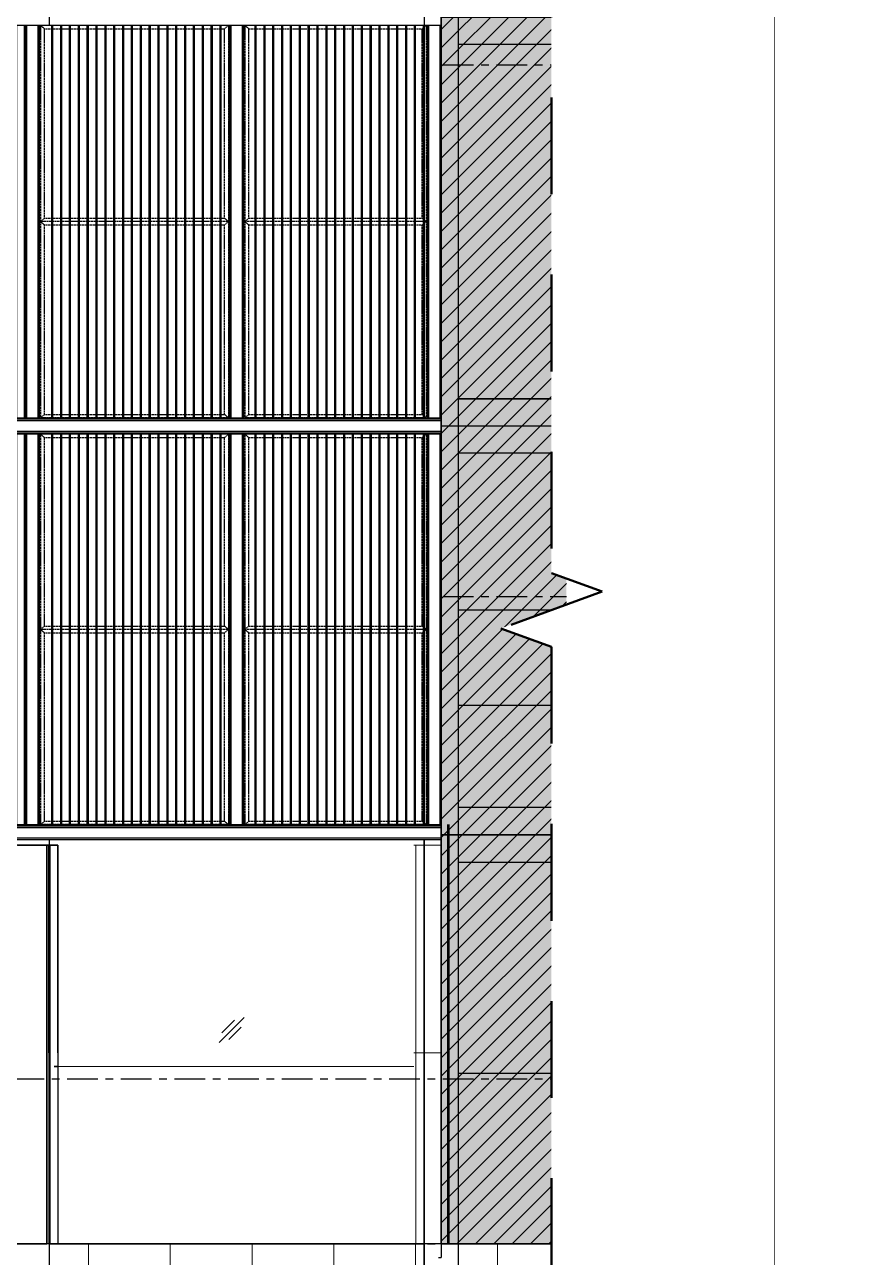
# Model space of a CAD drawing. Header units: millimetres. Extents: x 2519235 to 7246330, y 25937 to 201821.
# Drawn here: x 2855832 to 2861905, y 102190 to 111235 of the extents above; entities that cross this region are included whole.
import ezdxf
from ezdxf.xclip import XClip

# ---------------------------------------------------------------- set-up
doc = ezdxf.new("R2010")
doc.units = ezdxf.units.MM
doc.header["$XCLIPFRAME"] = 0
doc.set_wipeout_variables(frame=1)
for name, pattern in [('ACM_Grid2', [9, 6, -1, 1, -1]), ('HIDDEN', [0.375, 0.25, -0.125]), ('HIDDEN2', [4.7625, 3.175, -1.5875]), ('TA_GL_000.90000', [2.475, 0.9, -0.225, 0.225, -0.225, 0.9]), ('TA_HL_001.00000', [6.5, 3.55, -2.95]), ('TA_HL_004.00000', [26, 14.2, -11.8])]:
    doc.linetypes.add(name, pattern=pattern)
for name, color, linetype in [('000 - 0_HIDE_OBJ_FRAMING_DEF_SUB_1', 7, 'Continuous'), ('000 - 0_SYM_DWG_BREAKER_MAIN_COLOR_1', 7, 'Continuous'), ('000 - 0_SYM_DWG_BREAKER_WIPEOUT_', 7, 'Continuous'), ('000 - 0_SYM_DWG_GRIDLINE_MAIN_COLOR_251', 7, 'Continuous'), ('000 - CONCRETE_COL_HATCH_', 7, 'Continuous'), ('000 - CONCRETE_COL_WIPEOUT_', 7, 'Continuous'), ('000 - CONCRETE_PRECAST_CUT_COLOR_3', 7, 'Continuous'), ('000 - CONCRETE_PRECAST_HATCH_', 7, 'Continuous'), ('010 - ASPG_EXTR_MAIN_COLOR_2', 7, 'Continuous'), ('010 - ASPG_EXTR_WIPEOUT_', 7, 'Continuous'), ('010 - ASPG_FRAMING_MAIN_COLOR_1', 7, 'Continuous'), ('010 - ASPG_FRAMING_MAIN_COLOR_2', 7, 'Continuous'), ('010 - ASPG_FRAMING_SUB_COLOR_2', 7, 'Continuous'), ('010 - ASPG_FRAMING_SUB_COLOR_3', 7, 'Continuous'), ('010 - ASPG_FRAMING_WIPEOUT_', 7, 'Continuous'), ('_[-125x65x6x8', 7, 'Continuous'), ('_PL-02', 7, 'Continuous'), ('_PLATE-SC', 7, 'Continuous'), ('_SC -100x100x6x8', 7, 'Continuous'), ('_Wall-PRECAST-E1', 7, 'HIDDEN'), ('_งานโครงสร้าง', 7, 'Continuous'), ('A-GENM', 7, 'Continuous'), ('A-GLAZ-CURT', 7, 'Continuous'), ('G-ANNO-HATCH-G251', 7, 'Continuous')]:
    doc.layers.add(name, color=color, linetype=linetype)
doc.layers.add('A-FLOR-HRAL', color=7, linetype='Continuous', lineweight=35)
doc.layers.add('ACM_Line_Grid Line _Existing__Lw2_', color=7, linetype='ACM_Grid2', lineweight=9)
doc.styles.add('TA', font='', dxfattribs={"height": 4.5})
doc.styles.get('TA').set_extended_font_data('Cordia New')

# ---------------------------------------------------------------- blocks, each defined once
blk = doc.blocks.new('Railing - Railing-25547433-ENTRANCE 1 - ELEVATION 1')
at = {"layer": '000 - 0_HIDE_OBJ_FRAMING_DEF_SUB_1', "color": 7, "lineweight": 9}
for p, q in [((3003204.7, 103590), (3005842.7, 103590)), ((3003204.7, 103590), (3005842.7, 103590)), ((3003204.7, 102290), (3005917.7, 102290)), ((3003204.7, 102290), (3005917.7, 102290))]:
    blk.add_line(p, q, dxfattribs=at)
blk = doc.blocks.new('DPA_Curved type A_Corner 2 - Curved Type A_corner 2-V41-ENTRANCE 1 - ELEVATION 1')
at = {"layer": '000 - 0_HIDE_OBJ_FRAMING_DEF_SUB_1', "color": 7}
for p, q in [((3007542.7, 108290), (3006042.7, 108290)), ((3006042.7, 108290), (3006092.7, 108290)), ((3006042.7, 105290), (3006042.7, 108290)), ((3006042.7, 105290), (3006042.7, 108290)), ((3006092.7, 108290), (3006102.7, 108290)), ((3006092.7, 105290), (3006092.7, 108290)), ((3006092.7, 105290), (3006092.7, 108290)), ((3006102.7, 108290), (3007482.7, 108290)), ((3006102.7, 105290), (3006102.7, 108290)), ((3007482.7, 108290), (3007492.7, 108290)), ((3007482.7, 105290), (3007482.7, 108290)), ((3007492.7, 108290), (3007542.7, 108290)), ((3007492.7, 105290), (3007492.7, 108290)), ((3007492.7, 105290), (3007492.7, 108290)), ((3007542.7, 108290), (3007542.7, 105290)), ((3007542.7, 105290), (3007542.7, 108290)), ((3006092.7, 105290), (3006042.7, 105290)), ((3006042.7, 105290), (3007542.7, 105290)), ((3006102.7, 105290), (3006092.7, 105290)), ((3007482.7, 105290), (3006102.7, 105290)), ((3007492.7, 105290), (3007482.7, 105290)), ((3007542.7, 105290), (3007492.7, 105290))]:
    blk.add_line(p, q, dxfattribs=at)
blk = doc.blocks.new('Enrance Curtain Wall Panel Edge 5a - Enrance Curtain Wall Panel Edge 5a-28915756-ENTRANCE 1 - ELEVATION 1')
at = {"layer": '000 - 0_HIDE_OBJ_FRAMING_DEF_SUB_1', "color": 7}
for p, q in [((3003167.7, 105215), (3002917.7, 105215)), ((3002935, 105215), (3003042.7, 105215)), ((3003042.7, 105215), (3002992.7, 105215)), ((3002992.7, 105215), (3003042.7, 105215)), ((3003042.7, 105215), (3003150.5, 105215)), ((3003092.7, 105215), (3003042.7, 105215)), ((3003042.7, 105215), (3003092.7, 105215)), ((3003150.5, 103690), (3003150.5, 105215)), ((3003153.3, 105215), (3003163.5, 105215)), ((3003153.3, 103690), (3003153.3, 105215)), ((3003163.5, 105215), (3003163.5, 103690)), ((3003163.5, 103690), (3003163.5, 105215)), ((3003165.5, 105215), (3003174.9, 105215)), ((3003191.7, 105215), (3003167.7, 105215)), ((3003174.9, 103690), (3003174.9, 105215)), ((3003175.4, 105215), (3003231.6, 105215)), ((3003204.7, 105215), (3003194.5, 105215)), ((3003204.7, 105215), (3003202.7, 105215)), ((3003202.7, 105215), (3003204.7, 105215)), ((3003231.6, 105215), (3003204.7, 105215)), ((3003231.6, 103690), (3003231.6, 105215)), ((3003232.9, 103690), (3003232.9, 105215)), ((3003150.5, 103590), (3003150.5, 103690)), ((3003153.3, 103590), (3003153.3, 103690)), ((3003163.5, 103690), (3003163.5, 103590)), ((3003163.5, 103690), (3003163.5, 103590)), ((3003174.9, 103590), (3003174.9, 103690)), ((3003231.6, 103690), (3003231.6, 103590)), ((3003150.5, 102290), (3003150.5, 103590)), ((3003153.3, 102290), (3003153.3, 103590)), ((3003163.5, 103590), (3003163.5, 102290)), ((3003163.5, 103590), (3003163.5, 102290)), ((3003174.9, 102290), (3003174.9, 103590)), ((3003202.7, 103590), (3003204.7, 103590)), ((3003204.7, 103590), (3003202.7, 103590)), ((3003204.7, 103590), (3003233, 103590)), ((3003231.6, 103590), (3003204.7, 103590)), ((3003231.6, 103590), (3003232.4, 103590)), ((3003233.2, 102290), (3003233.2, 103590)), ((3003167.7, 102290), (3002917.7, 102290)), ((3002935, 102290), (3003042.7, 102290)), ((3002992.7, 102290), (3003042.7, 102290)), ((3003042.7, 102290), (3002992.7, 102290)), ((3003042.7, 102290), (3003150.5, 102290)), ((3003042.7, 102290), (3003092.7, 102290)), ((3003092.7, 102290), (3003042.7, 102290)), ((3003153.3, 102290), (3003150.5, 102290)), ((3003163.5, 102290), (3003153.3, 102290)), ((3003165.5, 102290), (3003163.5, 102290)), ((3003165.5, 102290), (3003174.9, 102290)), ((3003191.7, 102290), (3003167.7, 102290)), ((3003233.2, 102290), (3003174.9, 102290)), ((3003194.5, 102290), (3003204.8, 102290)), ((3003204.7, 102290), (3003202.7, 102290)), ((3003202.7, 102290), (3003204.7, 102290)), ((3003232.9, 102290), (3003204.7, 102290)), ((3003204.7, 102290), (3003233.2, 102290)), ((3003227.5, 102290), (3003206.7, 102290)), ((3004467.7, 102290), (3003215.4, 102290)), ((3003215.4, 102290), (3004467.7, 102290)), ((3003227.5, 102290), (3003232.9, 102290)), ((3004467.7, 102290), (3004617.7, 102290)), ((3004617.7, 102290), (3004467.7, 102290)), ((3004617.7, 102290), (3005917.7, 102290)), ((3004617.7, 102290), (3005917.7, 102290))]:
    blk.add_line(p, q, dxfattribs=at)
blk = doc.blocks.new('DPA_Curved type A_Corner 2 - Curved Type A_corner 2-31216936-ENTRANCE 1 - ELEVATION 1')
at = {"layer": '000 - 0_HIDE_OBJ_FRAMING_DEF_SUB_1', "color": 7}
for p, q in [((3007542.7, 105290), (3006042.7, 105290)), ((3006042.7, 105290), (3006092.7, 105290)), ((3006042.7, 102290), (3006042.7, 105290)), ((3006042.7, 102290), (3006042.7, 105290)), ((3006092.7, 105290), (3006102.7, 105290)), ((3006092.7, 102290), (3006092.7, 105290)), ((3006092.7, 102290), (3006092.7, 105290)), ((3006102.7, 105290), (3007482.7, 105290)), ((3006102.7, 102290), (3006102.7, 105290)), ((3007482.7, 105290), (3007492.7, 105290)), ((3007482.7, 102290), (3007482.7, 105290)), ((3007492.7, 105290), (3007542.7, 105290)), ((3007492.7, 102290), (3007492.7, 105290)), ((3007492.7, 102290), (3007492.7, 105290)), ((3007542.7, 105290), (3007542.7, 102290)), ((3007542.7, 102290), (3007542.7, 105290)), ((3006092.7, 102290), (3006042.7, 102290)), ((3006042.7, 102290), (3007542.7, 102290)), ((3006102.7, 102290), (3006092.7, 102290)), ((3007482.7, 102290), (3006102.7, 102290)), ((3007492.7, 102290), (3007482.7, 102290)), ((3007542.7, 102290), (3007492.7, 102290))]:
    blk.add_line(p, q, dxfattribs=at)
blk = doc.blocks.new('W-1-PP17-ENT1_REV02_20260415-155428_PP17_ENT1_EX_ELE1')
at = {"layer": '000 - 0_HIDE_OBJ_FRAMING_DEF_SUB_1', "lineweight": 9}
h = blk.add_hatch(dxfattribs=at)
h.set_pattern_fill('FP_17', style=0, pattern_type=2)
h.set_pattern_definition([(90, (5099.8, 101290), (-1200, 7e-14), []), (180, (5099.8, 101290), (-3e-13, -2400), [])])
h.paths.add_polyline_path([(4899.8, 102290), (5099.8, 102290), (5099.8, 105215), (4899.8, 105215), (4899.8, 102354.8)])
h = blk.add_hatch(dxfattribs=at)
h.set_pattern_fill('FP_10', style=0, pattern_type=2)
h.set_pattern_definition([(90, (-17700.16, 101390), (-600, 4e-14), [])])
h.paths.add_polyline_path([(-18050.2, 101990), (5079.9, 101990), (5079.9, 102290), (-18050.2, 102290), (-18050.2, 102050.1)])
h = blk.add_hatch(dxfattribs=at)
h.set_pattern_fill('FP_15', style=0, pattern_type=2)
h.set_pattern_definition([(90, (3899.84, 101390), (-600, 4e-14), [])])
h.paths.add_polyline_path([(8850.6, 101990), (11360.1, 101990), (11360.1, 102290), (5099.8, 102290), (5099.8, 102190), (5079.9, 102189.7), (5079.9, 101990), (8647, 101990)])
h.paths.add_polyline_path([(11781.4, 101990), (11781.4, 102290), (11510.1, 102290), (11510.1, 101990), (11701.6, 101990)])
at = {"layer": '000 - 0_HIDE_OBJ_FRAMING_DEF_SUB_1', "color": 7, "lineweight": 9}
for p, q in [((4899.8, 105215), (5099.8, 105215)), ((5099.8, 105215), (5099.8, 102290)), ((-10050.2, 102290), (5079.9, 102290)), ((2224.8, 102290), (4974.8, 102290)), ((4974.8, 102290), (4899.8, 102290)), ((5099.8, 102290), (4949.8, 102290)), ((5099.8, 102190), (5099.8, 102290)), ((5099.8, 102290), (11342.7, 102290)), ((5079.9, 102190), (5099.8, 102190))]:
    blk.add_line(p, q, dxfattribs=at)
at = {"layer": '000 - 0_HIDE_OBJ_FRAMING_DEF_SUB_1', "color": 7}
for p, q in [((3470.9, 103766.9), (3654.8, 103950.7)), ((3492.1, 103837.6), (3584.1, 103929.5)), ((3541.6, 103788.1), (3633.5, 103880)), ((2224.8, 102290), (4974.8, 102290)), ((4974.8, 102290), (2224.8, 102290)), ((5099.8, 102290), (4974.8, 102290)), ((5099.8, 102290), (5099.8, 102190)), ((5079.9, 102190), (5099.8, 102190))]:
    blk.add_line(p, q, dxfattribs=at)
at = {"layer": 'A-FLOR-HRAL', "color": 7, "lineweight": 9}
blk.add_blockref('Railing - Railing-25547433-ENTRANCE 1 - ELEVATION 1', (-3000942.9, 0), dxfattribs=at)
at = {"layer": 'A-GENM', "color": 7}
blk.add_blockref('Enrance Curtain Wall Panel Edge 5a - Enrance Curtain Wall Panel Edge 5a-28915756-ENTRANCE 1 - ELEVATION 1', (-3000942.9, 0), dxfattribs=at)
at = {"layer": 'A-GLAZ-CURT', "color": 7}
for name in ['DPA_Curved type A_Corner 2 - Curved Type A_corner 2-V41-ENTRANCE 1 - ELEVATION 1', 'DPA_Curved type A_Corner 2 - Curved Type A_corner 2-31216936-ENTRANCE 1 - ELEVATION 1']:
    blk.add_blockref(name, (-3000942.9, 0), dxfattribs=at)
blk = doc.blocks.new('*U1068')
at = {"layer": '000 - 0_SYM_DWG_GRIDLINE_MAIN_COLOR_251', "color": 7, "linetype": 'ByBlock', "ltscale": 5}
blk.add_line((20, 0), (-878, 0), dxfattribs=at)
at = {"color": 7, "style": 'TA', "flags": 1}
blk.add_attdef('LOCATION', (6, -6), '', height=4.5, rotation=270, dxfattribs=at)
blk = doc.blocks.new('W-1-PP17-ENT1_REV02_20260415-160509_PP17_ENT1_ELE1_DIMS_1')
at = {"layer": '000 - 0_SYM_DWG_GRIDLINE_MAIN_COLOR_251', "color": 7, "linetype": 'TA_GL_000.90000', "xscale": 50, "yscale": 50, "zscale": 50, "rotation": 180}
for p in [(-24600, 110940), (-24600, 107040), (-24600, 105290), (-24600, 103500), (-24600, 102290)]:
    blk.add_blockref('*U1068', p, dxfattribs=at)
blk = doc.blocks.new('*U102')
at = {"color": 7, "linetype": 'HIDDEN2', "ltscale": 0.3}
blk.add_line((0, -26.5), (-2699.8, -26.5), dxfattribs=at)
at = {"color": 7}
blk.add_lwpolyline([(0, 32.5), (-2699.8, 32.5), (-2699.8, -32.5), (0, -32.5)], close=True, dxfattribs=at)
blk = doc.blocks.new('_PL-01')
at = {"layer": 'G-ANNO-HATCH-G251'}
h = blk.add_hatch(dxfattribs=at)
h.set_pattern_fill('AR-CONC', scale=0.05)
h.set_pattern_definition([(50, (-178564.836, -85577.109), (9.10923345, -0.79695428), [0.9525, -10.4775]), (355, (-178564.836, -85577.109), (-1.76217107, 9.55284226), [0.762, -8.3820292]), (100.4514447, (-178564.077, -85577.176), (7.34706235, 8.7558876), [0.80950044, -8.90451223]), (46.1842, (-178564.836, -85574.569), (13.55395204, -2.1021164), [1.42875, -15.71625]), (96.6355576, (-178563.706, -85574.744), (11.8702067, 12.3713062), [1.2142512, -13.3567804]), (351.184151, (-178564.836, -85574.57), (11.8702067, 12.3713062), [1.1429984, -12.5729866]), (21, (-178563.566, -85575.204), (7.58071956, -5.1132599), [0.9525, -10.4775]), (326, (-178563.566, -85575.204), (3.0901014, 9.2093983), [0.762, -8.382]), (71.451445, (-178562.934, -85575.63), (10.67082096, 4.09613844), [0.80950044, -8.9044969]), (37.5, (-178564.8358, -85577.1093), (0.15443016, 4.227751944), [0, -8.2804, 0, -8.509, 0, -8.41375]), (7.5, (-178564.836, -85577.1093), (3.34098313, 5.00902874), [0, -4.8514, 0, -8.0899, 0, -3.20675]), (327.5, (-178567.668, -85577.1093), (6.77952976, -0.2864372), [0, -3.175, 0, -9.906, 0, -13.1445]), (317.5, (-178568.938, -85577.1093), (7.40645907, 1.27132455), [0, -4.1275, 0, -6.5786, 0, -9.3345])])
h.paths.add_polyline_path([(70, 0), (-70, 0), (-70, -10), (70, -10)])
h = blk.add_hatch(dxfattribs=at)
h.set_pattern_fill('ANSI32', scale=0.5, angle=90)
h.set_pattern_definition([(135, (-178371.5467, -85577.1093), (-3.36759605, -3.36759605), []), (135, (-178371.5467, -85574.8643), (-3.36759605, -3.36759605), [])])
h.paths.add_polyline_path([(70, -10), (-70, -10), (-70, -20), (70, -20)])
at = {"color": 7}
for points in [[(-70, 0), (70, 0), (70, -10), (-70, -10)], [(-70, -10), (70, -10), (70, -20), (-70, -20)]]:
    blk.add_lwpolyline(points, close=True, dxfattribs=at)
at = {"layer": 'ACM_Line_Grid Line _Existing__Lw2_', "color": 7, "lineweight": 20}
blk.add_line((0, 0), (0, -20), dxfattribs=at)
blk = doc.blocks.new('*U129')
at = {"color": 7}
for p, q in [((-3, 2520), (-63, 2520)), ((-57.9, 2515), (-50, 2515)), ((-50, -1595), (-50, 2515)), ((-50, 2515), (50, 2515)), ((-24.8, 2491.6), (-24.8, 2478.4)), ((-24.8, 2491.6), (-23.6, 2490.3)), ((-24.8, 2478.4), (-23.6, 2479.7)), ((-22.4, 2491.6), (-23.6, 2490.3)), ((-23.6, 2490.3), (-23.6, 2479.7)), ((-23.6, 2479.7), (-22.4, 2478.4)), ((-22.4, 2491.6), (-21.2, 2490.3)), ((-22.4, 2491.6), (-22.4, 2478.4)), ((-22.4, 2478.4), (-21.2, 2479.7)), ((-20, 2491.6), (-21.2, 2490.3)), ((-21.2, 2490.3), (-21.2, 2479.7)), ((-21.2, 2479.7), (-20, 2478.4)), ((-20, 2491.6), (-18.8, 2490.3)), ((-20, 2491.6), (-20, 2478.4)), ((-20, 2478.4), (-18.8, 2479.7)), ((-17.6, 2495.8), (-18.8, 2495)), ((-18.8, 2495), (-18.8, 2475)), ((-17.6, 2474.2), (-18.8, 2475)), ((-17.6, 2495.8), (-11, 2495.8)), ((-17.6, 2488.6), (-11, 2488.6)), ((-17.6, 2481.4), (-11, 2481.4)), ((-17.6, 2474.2), (-11, 2474.2)), ((-11, 2495.8), (-9.8, 2495)), ((-11, 2474.2), (-9.8, 2475)), ((-9.8, 2498.5), (-9.8, 2471.5)), ((-9.8, 2498.5), (-8, 2498.5)), ((-9.8, 2471.5), (-8, 2471.5)), ((-8, 2498.5), (-8, 2471.5)), ((-3, 2515), (-3, 2520)), ((4, 2471.5), (4, 2498.5)), ((5.8, 2498.5), (4, 2498.5)), ((5.8, 2471.5), (4, 2471.5)), ((5.8, 2471.5), (5.8, 2498.5)), ((7, 2495.8), (5.8, 2495)), ((7, 2474.2), (5.8, 2475)), ((13.6, 2495.8), (7, 2495.8)), ((13.6, 2488.6), (7, 2488.6)), ((13.6, 2481.4), (7, 2481.4)), ((13.6, 2474.2), (7, 2474.2)), ((13.6, 2495.8), (14.8, 2495)), ((13.6, 2474.2), (14.8, 2475)), ((14.8, 2475), (14.8, 2495)), ((22.6, 2495.8), (16, 2495.8)), ((22.6, 2488.6), (16, 2488.6)), ((22.6, 2481.4), (16, 2481.4)), ((22.6, 2474.2), (16, 2474.2)), ((22.6, 2495.8), (23.8, 2495)), ((22.6, 2474.2), (23.8, 2475)), ((23.8, 2475), (23.8, 2495)), ((25, 2491.6), (23.8, 2490.3)), ((25, 2478.4), (23.8, 2479.7)), ((26.2, 2490.3), (25, 2491.6)), ((25, 2478.4), (25, 2491.6)), ((25, 2478.4), (26.2, 2479.7)), ((27.4, 2491.6), (26.2, 2490.3)), ((26.2, 2479.7), (26.2, 2490.3)), ((27.4, 2478.4), (26.2, 2479.7)), ((28.6, 2490.3), (27.4, 2491.6)), ((27.4, 2478.4), (27.4, 2491.6)), ((27.4, 2478.4), (28.6, 2479.7)), ((29.8, 2491.6), (28.6, 2490.3)), ((28.6, 2490.3), (28.6, 2479.7)), ((29.8, 2478.4), (28.6, 2479.7)), ((29.8, 2478.4), (29.8, 2491.6)), ((50, 2515), (50, -1595)), ((-3, -1600), (-63, -1600)), ((-57.9, -1595), (-50, -1595)), ((-50, -1595), (50, -1595)), ((-24.8, -1571.6), (-24.8, -1558.4)), ((-24.8, -1558.4), (-23.6, -1559.7)), ((-24.8, -1571.6), (-23.6, -1570.3)), ((-23.6, -1559.7), (-22.4, -1558.4)), ((-23.6, -1570.3), (-23.6, -1559.7)), ((-22.4, -1571.6), (-23.6, -1570.3)), ((-22.4, -1558.4), (-21.2, -1559.7)), ((-22.4, -1571.6), (-22.4, -1558.4)), ((-22.4, -1571.6), (-21.2, -1570.3)), ((-21.2, -1559.7), (-20, -1558.4)), ((-21.2, -1570.3), (-21.2, -1559.7)), ((-20, -1571.6), (-21.2, -1570.3)), ((-20, -1558.4), (-18.8, -1559.7)), ((-20, -1571.6), (-20, -1558.4)), ((-20, -1571.6), (-18.8, -1570.3)), ((-17.6, -1554.2), (-18.8, -1555)), ((-18.8, -1575), (-18.8, -1555)), ((-17.6, -1575.8), (-18.8, -1575)), ((-17.6, -1554.2), (-11, -1554.2)), ((-17.6, -1561.4), (-11, -1561.4)), ((-17.6, -1568.6), (-11, -1568.6)), ((-17.6, -1575.8), (-11, -1575.8)), ((-11, -1554.2), (-9.8, -1555)), ((-11, -1575.8), (-9.8, -1575)), ((-9.8, -1578.5), (-9.8, -1551.5)), ((-9.8, -1551.5), (-8, -1551.5)), ((-9.8, -1578.5), (-8, -1578.5)), ((-8, -1578.5), (-8, -1551.5)), ((-3, -1595), (-3, -1600)), ((4, -1551.5), (4, -1578.5)), ((5.8, -1551.5), (4, -1551.5)), ((5.8, -1578.5), (4, -1578.5)), ((5.8, -1551.5), (5.8, -1578.5)), ((7, -1554.2), (5.8, -1555)), ((7, -1575.8), (5.8, -1575)), ((13.6, -1554.2), (7, -1554.2)), ((13.6, -1561.4), (7, -1561.4)), ((13.6, -1568.6), (7, -1568.6)), ((13.6, -1575.8), (7, -1575.8)), ((13.6, -1554.2), (14.8, -1555)), ((13.6, -1575.8), (14.8, -1575)), ((14.8, -1555), (14.8, -1575)), ((22.6, -1554.2), (16, -1554.2)), ((22.6, -1561.4), (16, -1561.4)), ((22.6, -1568.6), (16, -1568.6)), ((22.6, -1575.8), (16, -1575.8)), ((22.6, -1554.2), (23.8, -1555)), ((22.6, -1575.8), (23.8, -1575)), ((23.8, -1555), (23.8, -1575)), ((25, -1558.4), (23.8, -1559.7)), ((25, -1571.6), (23.8, -1570.3)), ((25, -1558.4), (26.2, -1559.7)), ((25, -1558.4), (25, -1571.6)), ((26.2, -1570.3), (25, -1571.6)), ((27.4, -1558.4), (26.2, -1559.7)), ((26.2, -1559.7), (26.2, -1570.3)), ((27.4, -1571.6), (26.2, -1570.3)), ((27.4, -1558.4), (28.6, -1559.7)), ((27.4, -1558.4), (27.4, -1571.6)), ((28.6, -1570.3), (27.4, -1571.6)), ((29.8, -1558.4), (28.6, -1559.7)), ((28.6, -1570.3), (28.6, -1559.7)), ((29.8, -1571.6), (28.6, -1570.3)), ((29.8, -1558.4), (29.8, -1571.6))]:
    blk.add_line(p, q, dxfattribs=at)
at = {"color": 7, "linetype": 'HIDDEN'}
for p, q in [((-8, 2510), (-8, 2465.1)), ((-8, -1590), (-8, -1545.1))]:
    blk.add_line(p, q, dxfattribs=at)
at = {"color": 7, "linetype": 'HIDDEN', "ltscale": 0.1}
for p, q in [((-3, 2515), (-3, -1595)), ((3, -1595), (3, 2515))]:
    blk.add_line(p, q, dxfattribs=at)
at = {"color": 7}
for points in [[(-17.6, 2495.8, 0.325), (-17.6, 2488.6, 0.325), (-17.6, 2481.4, 0.325), (-17.6, 2474.2, 0.325)], [(-11, 2495.8, -0.325), (-11, 2488.6, -0.325), (-11, 2481.4, -0.325), (-11, 2474.2, -0.325)], [(7, 2474.2, -0.325), (7, 2481.4, -0.325), (7, 2488.6, -0.325), (7, 2495.8, -0.325)], [(13.6, 2474.2, 0.325), (13.6, 2481.4, 0.325), (13.6, 2488.6, 0.325), (13.6, 2495.8, 0.325)], [(22.6, 2474.2, 0.325), (22.6, 2481.4, 0.325), (22.6, 2488.6, 0.325), (22.6, 2495.8, 0.325)], [(-17.6, -1575.8, -0.325), (-17.6, -1568.6, -0.325), (-17.6, -1561.4, -0.325), (-17.6, -1554.2, -0.325)], [(-11, -1575.8, 0.325), (-11, -1568.6, 0.325), (-11, -1561.4, 0.325), (-11, -1554.2, 0.325)], [(7, -1554.2, 0.325), (7, -1561.4, 0.325), (7, -1568.6, 0.325), (7, -1575.8, 0.325)], [(13.6, -1554.2, -0.325), (13.6, -1561.4, -0.325), (13.6, -1568.6, -0.325), (13.6, -1575.8, -0.325)], [(22.6, -1554.2, -0.325), (22.6, -1561.4, -0.325), (22.6, -1568.6, -0.325), (22.6, -1575.8, -0.325)]]:
    blk.add_lwpolyline(points, format="xyb", dxfattribs=at)
for points in [[(16, 2495.8, 0.325), (16, 2488.6, 0.325), (16, 2481.4, 0.325), (16, 2474.2), (14.8, 2475), (14.8, 2495)], [(16, -1575.8, -0.325), (16, -1568.6, -0.325), (16, -1561.4, -0.325), (16, -1554.2), (14.8, -1555), (14.8, -1575)]]:
    blk.add_lwpolyline(points, format="xyb", close=True, dxfattribs=at)
for centre, radius, start, end in [((-57.2, 2520.9), 5.91, 188.47924, 263.15021), ((-18.3, 2485), 9.29, 134.32225, 225.67775), ((71.5, 2480.9), 47.7, 178.49035, 181.50965), ((23.3, 2485), 9.29, 314.32225, 45.67775), ((-57.2, -1600.9), 5.91, 96.84979, 171.52076), ((-18.3, -1565), 9.29, 134.32225, 225.67775), ((71.5, -1560.9), 47.7, 178.49035, 181.50965), ((23.3, -1565), 9.29, 314.32225, 45.67775)]:
    blk.add_arc(centre, radius, start, end, dxfattribs=at)
at = {"color": 7, "linetype": 'HIDDEN'}
for centre, radius, start, end in [((-13, 2510), 5, 0, 90), ((-2.1, 2465.8), 5.91, 186.84979, 261.52076), ((-13, -1590), 5, 270, 0), ((-2.1, -1545.8), 5.91, 98.47924, 173.15021)]:
    blk.add_arc(centre, radius, start, end, dxfattribs=at)
at = {"layer": 'Defpoints', "color": 7}
blk.add_line((0, 2520), (0, -1600), dxfattribs=at)
blk = doc.blocks.new('_PL-02')
at = {"layer": 'G-ANNO-HATCH-G251'}
h = blk.add_hatch(dxfattribs=at)
h.set_pattern_fill('ANSI32', scale=0.5, angle=90)
h.set_pattern_definition([(135, (-178371.5467, -85567.1093), (-3.36759605, -3.36759605), []), (135, (-178371.5467, -85564.8643), (-3.36759605, -3.36759605), [])])
h.paths.add_polyline_path([(70, 0), (-70, 0), (-70, -10), (70, -10)])
at = {"color": 7}
blk.add_lwpolyline([(-70, 0), (70, 0), (70, -10), (-70, -10)], close=True, dxfattribs=at)
at = {"layer": 'ACM_Line_Grid Line _Existing__Lw2_', "color": 7, "lineweight": 20}
blk.add_line((0, 0), (0, -10), dxfattribs=at)
blk = doc.blocks.new('W-1-PP17-ENT1_REV02_20260415-160712_PP17_ENT1_SE_ELE1')
at = {"layer": '_Wall-PRECAST-E1', "color": 7}
for points in [[(5100, 111290), (6600, 111290), (6600, 108290), (5100, 108290)], [(5100, 105290), (6600, 105290), (6600, 108290), (5100, 108290)], [(5100, 105290), (6600, 105290), (6600, 102290), (5100, 102290)]]:
    blk.add_lwpolyline(points, close=True, dxfattribs=at)
at = {"layer": '_งานโครงสร้าง', "color": 7}
for p, q in [((4975, 114690), (4975, 100790)), ((5225, 114690), (5225, 100790)), ((2225, 114340), (2225, 100790)), ((4975, 111090), (2225, 111090)), ((7950, 111090), (5225, 111090)), ((7950, 108490), (5225, 108490)), ((7950, 108090), (5225, 108090)), ((7959.8, 103540), (5224.8, 103540))]:
    blk.add_line(p, q, dxfattribs=at)
at = {"layer": '_งานโครงสร้าง', "color": 7, "extrusion": (-1.22465e-16, 1, 0)}
for p, q in [((5225, 108490), (7950, 108490)), ((2224.8, 106940), (2224.8, 100790)), ((2224.8, 106940), (4975, 106940)), ((4974.8, 100790), (4974.8, 106940)), ((5224.8, 106940), (5224.8, 100790)), ((5224.8, 106940), (7950, 106940)), ((4974.8, 106240), (2224.8, 106240)), ((7950, 106240), (5224.8, 106240))]:
    blk.add_line(p, q, dxfattribs=at)
at = {"layer": '_งานโครงสร้าง', "color": 7}
blk.add_lwpolyline([(7950, 105490), (5225, 105490), (5225, 105090), (7950, 105090)], close=True, dxfattribs=at)
at = {"layer": '_[-125x65x6x8', "color": 7}
for p in [(4949.8, 110365), (4949.8, 108865), (4949.8, 107575)]:
    blk.add_blockref('*U102', p, dxfattribs=at)
at = {"layer": '_PL-02', "color": 7}
for p in [(2525, 111090), (4675, 111090)]:
    blk.add_blockref('_PL-02', p, dxfattribs=at)
at = {"layer": '_PLATE-SC', "color": 7, "xscale": -1, "rotation": 180}
for p in [(2525, 106940), (4675, 106940)]:
    blk.add_blockref('_PL-01', p, dxfattribs=at)
at = {"layer": '_SC -100x100x6x8', "color": 7}
for p in [(2525, 108560), (4675, 108560)]:
    blk.add_blockref('*U129', p, dxfattribs=at)
blk = doc.blocks.new('*U1681')
at = {"layer": '000 - CONCRETE_COL_HATCH_'}
h = blk.add_hatch(dxfattribs=at)
h.set_pattern_fill('AR-CONC', scale=0.04)
h.set_pattern_definition([(50, (12000, -279306.8257), (7.28738676, -0.63756342), [0.762, -8.382]), (355, (12000, -279306.826), (-1.40973686, 7.6422738), [0.6096, -6.70562337]), (100.4514447, (12000.607, -279306.879), (5.87764988, 7.00471008), [0.64760035, -7.12360978]), (46.1842, (12000, -279304.794), (10.84316164, -1.68169312), [1.143, -12.573]), (96.6355576, (12000.904, -279304.934), (9.49616536, 9.897045), [0.97140093, -10.68542433]), (351.184151, (12000, -279304.794), (9.49616536, 9.897045), [0.9143987, -10.05838928]), (21, (12001.016, -279305.3017), (6.06457565, -4.09060793), [0.762, -8.382]), (326, (12001.016, -279305.302), (2.47208113, 7.36751864), [0.6096, -6.7056]), (71.451445, (12001.5214, -279305.6426), (8.53665677, 3.27691076), [0.64760035, -7.1235975]), (37.5, (12000, -279306.8257), (0.12354413, 3.382201555), [0, -6.62432, 0, -6.8072, 0, -6.731]), (7.5, (12000, -279306.8257), (2.6727865, 4.007222993), [0, -3.88112, 0, -6.47192, 0, -2.5654]), (327.5, (11997.7343, -279306.8257), (5.423623807, -0.22914976), [0, -2.54, 0, -7.9248, 0, -10.5156]), (317.5, (11996.7183, -279306.8257), (5.925167255, 1.01705964), [0, -3.302, 0, -5.26288, 0, -7.4676])])
h.paths.add_polyline_path([(0, 0), (6000, 0), (6000, 12400), (0, 12400)])
blk = doc.blocks.new('A$Cad1447f0')
at = {"color": 7}
blk.add_blockref('*U1681', (16500, -12000), dxfattribs=at)
at = {"layer": '000 - CONCRETE_PRECAST_HATCH_'}
h = blk.add_hatch(dxfattribs=at)
h.set_pattern_fill('ANSI31', scale=30)
h.paths.add_polyline_path([(16500, -12000), (22500, -12000), (22500, 400), (16500, 400)])
at = {"color": 7}
blk.add_lwpolyline([(16500, -12000), (22500, -12000), (22500, 400), (16500, 400)], close=True, dxfattribs=at)
at = {"layer": '000 - CONCRETE_PRECAST_CUT_COLOR_3', "color": 7}
for points in [[(16500, -3000), (18000, -3000), (18000, -6000), (16500, -6000)], [(16500, -9000), (18000, -9000), (18000, -6000), (16500, -6000)], [(16500, -9000), (18000, -9000), (18000, -12000), (16500, -12000)]]:
    blk.add_lwpolyline(points, close=True, dxfattribs=at)
blk = doc.blocks.new('A$Cb853d02f')
at = {"layer": 'Defpoints', "color": 7}
blk.add_lwpolyline([(773.84, 0), (0, 0), (0, 444), (773.84, 444)], close=True, dxfattribs=at)
blk = doc.blocks.new('*U1066')
at = {"color": 7}
blk.add_wipeout([(32.65, 204.84), (0, 204.84), (0, 5.4), (7.42, 2.7), (-7.42, -2.7), (0, -5.4), (0, -186.05), (32.65, -186.05)], dxfattribs=at).dxf.layer = '000 - 0_SYM_DWG_BREAKER_WIPEOUT_'
at = {"layer": '000 - 0_SYM_DWG_BREAKER_MAIN_COLOR_1', "color": 7, "linetype": 'ByBlock', "lineweight": -2}
for p, q in [((0, 205.22), (0, 5.4)), ((0, 5.4), (7.42, 2.7)), ((7.42, 2.7), (-7.42, -2.7)), ((-7.42, -2.7), (0, -5.4)), ((0, -5.4), (0, -186.05))]:
    blk.add_line(p, q, dxfattribs=at)
blk = doc.blocks.new('*U1137')
at = {"color": 7}
blk.add_wipeout([(50, 0), (1400, 0), (1400, 2865), (50, 2865)], dxfattribs=at).dxf.layer = '010 - ASPG_EXTR_WIPEOUT_'
at = {"layer": '010 - ASPG_EXTR_MAIN_COLOR_2', "color": 7}
for points in [[(133.2, 0), (143.4, 0), (143.4, 2865), (133.2, 2865)], [(198.2, 0), (208.4, 0), (208.4, 2865), (198.2, 2865)], [(263.2, 0), (273.4, 0), (273.4, 2865), (263.2, 2865)], [(328.2, 0), (338.4, 0), (338.4, 2865), (328.2, 2865)], [(393.2, 0), (403.4, 0), (403.4, 2865), (393.2, 2865)], [(458.2, 0), (468.4, 0), (468.4, 2865), (458.2, 2865)], [(523.2, 0), (533.4, 0), (533.4, 2865), (523.2, 2865)], [(588.2, 0), (598.4, 0), (598.4, 2865), (588.2, 2865)], [(653.2, 0), (663.4, 0), (663.4, 2865), (653.2, 2865)], [(718.2, 0), (728.4, 0), (728.4, 2865), (718.2, 2865)], [(783.2, 0), (793.4, 0), (793.4, 2865), (783.2, 2865)], [(848.2, 0), (858.4, 0), (858.4, 2865), (848.2, 2865)], [(913.2, 0), (923.4, 0), (923.4, 2865), (913.2, 2865)], [(978.2, 0), (988.4, 0), (988.4, 2865), (978.2, 2865)], [(1043.2, 0), (1053.4, 0), (1053.4, 2865), (1043.2, 2865)], [(1108.2, 0), (1118.4, 0), (1118.4, 2865), (1108.2, 2865)], [(1173.2, 0), (1183.4, 0), (1183.4, 2865), (1173.2, 2865)], [(1238.2, 0), (1248.4, 0), (1248.4, 2865), (1238.2, 2865)], [(1303.2, 0), (1313.4, 0), (1313.4, 2865), (1303.2, 2865)]]:
    blk.add_lwpolyline(points, close=True, dxfattribs=at)
at = {"layer": '010 - ASPG_FRAMING_SUB_COLOR_2', "color": 7}
blk.add_lwpolyline([(50, 0), (1400, 0), (1400, 2865), (50, 2865)], close=True, dxfattribs=at)
at = {"color": 7}
for points in [[(-50, 0), (50, 0), (50, 2865), (-50, 2865)], [(1400, 0), (1500, 0), (1500, 2865), (1400, 2865)]]:
    blk.add_wipeout(points, dxfattribs=at).dxf.layer = '010 - ASPG_EXTR_WIPEOUT_'
at = {"layer": '010 - ASPG_EXTR_MAIN_COLOR_2', "color": 7}
blk.add_lwpolyline([(1368.2, 0), (1378.4, 0), (1378.4, 2865), (1368.2, 2865)], close=True, dxfattribs=at)
at = {"layer": '010 - ASPG_FRAMING_MAIN_COLOR_1', "color": 7}
for points in [[(-50, 0), (-40, 0), (-40, 2865), (-50, 2865)], [(40, 0), (50, 0), (50, 2865), (40, 2865)], [(1400, 0), (1410, 0), (1410, 2865), (1400, 2865)], [(1490, 0), (1500, 0), (1500, 2865), (1490, 2865)]]:
    blk.add_lwpolyline(points, close=True, dxfattribs=at)
at = {"layer": '010 - ASPG_FRAMING_SUB_COLOR_2', "color": 7}
for points in [[(-50, 0), (50, 0), (50, 2865), (-50, 2865)], [(1400, 0), (1500, 0), (1500, 2865), (1400, 2865)]]:
    blk.add_lwpolyline(points, close=True, dxfattribs=at)
blk = doc.blocks.new('*U1164')
at = {"color": 7}
blk.add_wipeout([(50, 0), (1450, 0), (1450, 2865), (50, 2865)], dxfattribs=at).dxf.layer = '010 - ASPG_EXTR_WIPEOUT_'
at = {"layer": '010 - ASPG_EXTR_MAIN_COLOR_2', "color": 7}
for points in [[(141.5, 0), (151.7, 0), (151.7, 2865), (141.5, 2865)], [(206.5, 0), (216.7, 0), (216.7, 2865), (206.5, 2865)], [(271.5, 0), (281.7, 0), (281.7, 2865), (271.5, 2865)], [(336.5, 0), (346.7, 0), (346.7, 2865), (336.5, 2865)], [(401.5, 0), (411.7, 0), (411.7, 2865), (401.5, 2865)], [(466.5, 0), (476.7, 0), (476.7, 2865), (466.5, 2865)], [(531.5, 0), (541.7, 0), (541.7, 2865), (531.5, 2865)], [(596.5, 0), (606.7, 0), (606.7, 2865), (596.5, 2865)], [(661.5, 0), (671.7, 0), (671.7, 2865), (661.5, 2865)], [(726.5, 0), (736.7, 0), (736.7, 2865), (726.5, 2865)], [(791.5, 0), (801.7, 0), (801.7, 2865), (791.5, 2865)], [(856.5, 0), (866.7, 0), (866.7, 2865), (856.5, 2865)], [(921.5, 0), (931.7, 0), (931.7, 2865), (921.5, 2865)], [(986.5, 0), (996.7, 0), (996.7, 2865), (986.5, 2865)], [(1051.5, 0), (1061.7, 0), (1061.7, 2865), (1051.5, 2865)], [(1116.5, 0), (1126.7, 0), (1126.7, 2865), (1116.5, 2865)], [(1181.5, 0), (1191.7, 0), (1191.7, 2865), (1181.5, 2865)], [(1246.5, 0), (1256.7, 0), (1256.7, 2865), (1246.5, 2865)], [(1311.5, 0), (1321.7, 0), (1321.7, 2865), (1311.5, 2865)], [(1376.5, 0), (1386.7, 0), (1386.7, 2865), (1376.5, 2865)]]:
    blk.add_lwpolyline(points, close=True, dxfattribs=at)
at = {"layer": '010 - ASPG_FRAMING_SUB_COLOR_2', "color": 7}
blk.add_lwpolyline([(50, 0), (1450, 0), (1450, 2865), (50, 2865)], close=True, dxfattribs=at)
at = {"color": 7}
for points in [[(-50, 0), (50, 0), (50, 2865), (-50, 2865)], [(1450, 0), (1550, 0), (1550, 2865), (1450, 2865)]]:
    blk.add_wipeout(points, dxfattribs=at).dxf.layer = '010 - ASPG_EXTR_WIPEOUT_'
at = {"layer": '010 - ASPG_EXTR_MAIN_COLOR_2', "color": 7}
blk.add_lwpolyline([(1441.5, 0), (1451.7, 0), (1451.7, 2865), (1441.5, 2865)], close=True, dxfattribs=at)
at = {"layer": '010 - ASPG_FRAMING_MAIN_COLOR_1', "color": 7}
for points in [[(-50, 0), (-40, 0), (-40, 2865), (-50, 2865)], [(40, 0), (50, 0), (50, 2865), (40, 2865)], [(1450, 0), (1460, 0), (1460, 2865), (1450, 2865)], [(1540, 0), (1550, 0), (1550, 2865), (1540, 2865)]]:
    blk.add_lwpolyline(points, close=True, dxfattribs=at)
at = {"layer": '010 - ASPG_FRAMING_SUB_COLOR_2', "color": 7}
for points in [[(-50, 0), (50, 0), (50, 2865), (-50, 2865)], [(1450, 0), (1550, 0), (1550, 2865), (1450, 2865)]]:
    blk.add_lwpolyline(points, close=True, dxfattribs=at)
blk = doc.blocks.new('*U1162')
at = {"color": 7}
blk.add_wipeout([(0, -40), (15000, -40), (15000, 40), (0, 40)], dxfattribs=at).dxf.layer = '010 - ASPG_FRAMING_WIPEOUT_'
at = {"layer": '010 - ASPG_FRAMING_MAIN_COLOR_2', "color": 7}
blk.add_lwpolyline([(0, -40), (15000, -40), (15000, 40), (0, 40)], close=True, dxfattribs=at)
at = {"color": 7}
for points in [[(0, 40), (15000, 40), (15000, 50), (0, 50)], [(0, -50), (15000, -50), (15000, -40), (0, -40)]]:
    blk.add_wipeout(points, dxfattribs=at).dxf.layer = '010 - ASPG_FRAMING_WIPEOUT_'
at = {"layer": '010 - ASPG_FRAMING_MAIN_COLOR_1', "color": 7}
for points in [[(0, 40), (15000, 40), (15000, 50), (0, 50)], [(0, -50), (15000, -50), (15000, -40), (0, -40)]]:
    blk.add_lwpolyline(points, close=True, dxfattribs=at)
blk = doc.blocks.new('*U1953')
at = {"color": 7}
blk.add_wipeout([(50, 0), (1400, 0), (1400, 2880), (50, 2880)], dxfattribs=at).dxf.layer = '010 - ASPG_EXTR_WIPEOUT_'
at = {"layer": '010 - ASPG_EXTR_MAIN_COLOR_2', "color": 7}
for points in [[(133.2, 0), (143.4, 0), (143.4, 2880), (133.2, 2880)], [(198.2, 0), (208.4, 0), (208.4, 2880), (198.2, 2880)], [(263.2, 0), (273.4, 0), (273.4, 2880), (263.2, 2880)], [(328.2, 0), (338.4, 0), (338.4, 2880), (328.2, 2880)], [(393.2, 0), (403.4, 0), (403.4, 2880), (393.2, 2880)], [(458.2, 0), (468.4, 0), (468.4, 2880), (458.2, 2880)], [(523.2, 0), (533.4, 0), (533.4, 2880), (523.2, 2880)], [(588.2, 0), (598.4, 0), (598.4, 2880), (588.2, 2880)], [(653.2, 0), (663.4, 0), (663.4, 2880), (653.2, 2880)], [(718.2, 0), (728.4, 0), (728.4, 2880), (718.2, 2880)], [(783.2, 0), (793.4, 0), (793.4, 2880), (783.2, 2880)], [(848.2, 0), (858.4, 0), (858.4, 2880), (848.2, 2880)], [(913.2, 0), (923.4, 0), (923.4, 2880), (913.2, 2880)], [(978.2, 0), (988.4, 0), (988.4, 2880), (978.2, 2880)], [(1043.2, 0), (1053.4, 0), (1053.4, 2880), (1043.2, 2880)], [(1108.2, 0), (1118.4, 0), (1118.4, 2880), (1108.2, 2880)], [(1173.2, 0), (1183.4, 0), (1183.4, 2880), (1173.2, 2880)], [(1238.2, 0), (1248.4, 0), (1248.4, 2880), (1238.2, 2880)], [(1303.2, 0), (1313.4, 0), (1313.4, 2880), (1303.2, 2880)]]:
    blk.add_lwpolyline(points, close=True, dxfattribs=at)
at = {"layer": '010 - ASPG_FRAMING_SUB_COLOR_2', "color": 7}
blk.add_lwpolyline([(50, 0), (1400, 0), (1400, 2880), (50, 2880)], close=True, dxfattribs=at)
at = {"color": 7}
for points in [[(-50, 0), (50, 0), (50, 2880), (-50, 2880)], [(1400, 0), (1500, 0), (1500, 2880), (1400, 2880)]]:
    blk.add_wipeout(points, dxfattribs=at).dxf.layer = '010 - ASPG_EXTR_WIPEOUT_'
at = {"layer": '010 - ASPG_EXTR_MAIN_COLOR_2', "color": 7}
blk.add_lwpolyline([(1368.2, 0), (1378.4, 0), (1378.4, 2880), (1368.2, 2880)], close=True, dxfattribs=at)
at = {"layer": '010 - ASPG_FRAMING_MAIN_COLOR_1', "color": 7}
for points in [[(-50, 0), (-40, 0), (-40, 2880), (-50, 2880)], [(40, 0), (50, 0), (50, 2880), (40, 2880)], [(1400, 0), (1410, 0), (1410, 2880), (1400, 2880)], [(1490, 0), (1500, 0), (1500, 2880), (1490, 2880)]]:
    blk.add_lwpolyline(points, close=True, dxfattribs=at)
at = {"layer": '010 - ASPG_FRAMING_SUB_COLOR_2', "color": 7}
for points in [[(-50, 0), (50, 0), (50, 2880), (-50, 2880)], [(1400, 0), (1500, 0), (1500, 2880), (1400, 2880)]]:
    blk.add_lwpolyline(points, close=True, dxfattribs=at)
blk = doc.blocks.new('*U1290')
at = {"color": 7}
blk.add_wipeout([(50, 0), (1450, 0), (1450, 2880), (50, 2880)], dxfattribs=at).dxf.layer = '010 - ASPG_EXTR_WIPEOUT_'
at = {"layer": '010 - ASPG_EXTR_MAIN_COLOR_2', "color": 7}
for points in [[(141.5, 0), (151.7, 0), (151.7, 2880), (141.5, 2880)], [(206.5, 0), (216.7, 0), (216.7, 2880), (206.5, 2880)], [(271.5, 0), (281.7, 0), (281.7, 2880), (271.5, 2880)], [(336.5, 0), (346.7, 0), (346.7, 2880), (336.5, 2880)], [(401.5, 0), (411.7, 0), (411.7, 2880), (401.5, 2880)], [(466.5, 0), (476.7, 0), (476.7, 2880), (466.5, 2880)], [(531.5, 0), (541.7, 0), (541.7, 2880), (531.5, 2880)], [(596.5, 0), (606.7, 0), (606.7, 2880), (596.5, 2880)], [(661.5, 0), (671.7, 0), (671.7, 2880), (661.5, 2880)], [(726.5, 0), (736.7, 0), (736.7, 2880), (726.5, 2880)], [(791.5, 0), (801.7, 0), (801.7, 2880), (791.5, 2880)], [(856.5, 0), (866.7, 0), (866.7, 2880), (856.5, 2880)], [(921.5, 0), (931.7, 0), (931.7, 2880), (921.5, 2880)], [(986.5, 0), (996.7, 0), (996.7, 2880), (986.5, 2880)], [(1051.5, 0), (1061.7, 0), (1061.7, 2880), (1051.5, 2880)], [(1116.5, 0), (1126.7, 0), (1126.7, 2880), (1116.5, 2880)], [(1181.5, 0), (1191.7, 0), (1191.7, 2880), (1181.5, 2880)], [(1246.5, 0), (1256.7, 0), (1256.7, 2880), (1246.5, 2880)], [(1311.5, 0), (1321.7, 0), (1321.7, 2880), (1311.5, 2880)], [(1376.5, 0), (1386.7, 0), (1386.7, 2880), (1376.5, 2880)]]:
    blk.add_lwpolyline(points, close=True, dxfattribs=at)
at = {"layer": '010 - ASPG_FRAMING_SUB_COLOR_2', "color": 7}
blk.add_lwpolyline([(50, 0), (1450, 0), (1450, 2880), (50, 2880)], close=True, dxfattribs=at)
at = {"color": 7}
for points in [[(-50, 0), (50, 0), (50, 2880), (-50, 2880)], [(1450, 0), (1550, 0), (1550, 2880), (1450, 2880)]]:
    blk.add_wipeout(points, dxfattribs=at).dxf.layer = '010 - ASPG_EXTR_WIPEOUT_'
at = {"layer": '010 - ASPG_EXTR_MAIN_COLOR_2', "color": 7}
blk.add_lwpolyline([(1441.5, 0), (1451.7, 0), (1451.7, 2880), (1441.5, 2880)], close=True, dxfattribs=at)
at = {"layer": '010 - ASPG_FRAMING_MAIN_COLOR_1', "color": 7}
for points in [[(-50, 0), (-40, 0), (-40, 2880), (-50, 2880)], [(40, 0), (50, 0), (50, 2880), (40, 2880)], [(1450, 0), (1460, 0), (1460, 2880), (1450, 2880)], [(1540, 0), (1550, 0), (1550, 2880), (1540, 2880)]]:
    blk.add_lwpolyline(points, close=True, dxfattribs=at)
at = {"layer": '010 - ASPG_FRAMING_SUB_COLOR_2', "color": 7}
for points in [[(-50, 0), (50, 0), (50, 2880), (-50, 2880)], [(1450, 0), (1550, 0), (1550, 2880), (1450, 2880)]]:
    blk.add_lwpolyline(points, close=True, dxfattribs=at)
blk = doc.blocks.new('*U2429')
at = {"layer": '010 - ASPG_FRAMING_SUB_COLOR_3', "color": 7, "linetype": 'ByBlock'}
for points in [[(0, 0), (0, 1380), (25, 1350), (25, 30), (0, 0)], [(1432.5, 1380), (0, 1380), (25, 1350), (1407.5, 1350)], [(1432.5, 0), (1432.5, 1380), (1407.5, 1350), (1407.5, 30), (1432.5, 0)], [(25, 30), (1407.5, 30), (1432.5, 0), (0, 0), (25, 30)]]:
    blk.add_lwpolyline(points, close=True, dxfattribs=at)
blk = doc.blocks.new('*U2428')
at = {"layer": '010 - ASPG_FRAMING_SUB_COLOR_3', "color": 7, "linetype": 'ByBlock'}
for points in [[(0, 0), (0, 1330), (25, 1300), (25, 30), (0, 0)], [(1432.5, 1330), (0, 1330), (25, 1300), (1407.5, 1300)], [(1432.5, 0), (1432.5, 1330), (1407.5, 1300), (1407.5, 30), (1432.5, 0)], [(25, 30), (1407.5, 30), (1432.5, 0), (0, 0), (25, 30)]]:
    blk.add_lwpolyline(points, close=True, dxfattribs=at)
blk = doc.blocks.new('*U2427')
at = {"layer": '010 - ASPG_FRAMING_SUB_COLOR_3', "color": 7, "linetype": 'ByBlock'}
for points in [[(0, 0), (0, 1380), (25, 1350), (25, 30), (0, 0)], [(1440, 1380), (0, 1380), (25, 1350), (1415, 1350)], [(1440, 0), (1440, 1380), (1415, 1350), (1415, 30), (1440, 0)], [(25, 30), (1415, 30), (1440, 0), (0, 0), (25, 30)]]:
    blk.add_lwpolyline(points, close=True, dxfattribs=at)
blk = doc.blocks.new('*U2426')
at = {"layer": '010 - ASPG_FRAMING_SUB_COLOR_3', "color": 7, "linetype": 'ByBlock'}
for points in [[(0, 0), (0, 1330), (25, 1300), (25, 30), (0, 0)], [(1440, 1330), (0, 1330), (25, 1300), (1415, 1300)], [(1440, 0), (1440, 1330), (1415, 1300), (1415, 30), (1440, 0)], [(25, 30), (1415, 30), (1440, 0), (0, 0), (25, 30)]]:
    blk.add_lwpolyline(points, close=True, dxfattribs=at)
blk = doc.blocks.new('W-1-PP17-ENT1_REV02_20260417-021153_PP17_ENT1_ASPG_ELE1')
at = {"color": 7}
for name, p in [('*U1164', (600, 105365)), ('*U1137', (3600, 105365))]:
    blk.add_blockref(name, p, dxfattribs=at)
blk.add_blockref('*U1164', (2100, 105365), dxfattribs=at)
at = {"color": 7, "rotation": 180}
blk.add_blockref('*U1162', (5100, 108290), dxfattribs=at)
at = {"color": 7, "linetype": 'TA_HL_001.00000', "rotation": 90}
for name, p in [('*U2429', (3540, 105365)), ('*U2428', (4990, 105365))]:
    blk.add_blockref(name, p, dxfattribs=at)
at = {"color": 7}
for name, p in [('*U1290', (600, 108350)), ('*U1953', (3600, 108350))]:
    blk.add_blockref(name, p, dxfattribs=at)
at = {"color": 7, "linetype": 'TA_HL_001.00000', "rotation": 90}
for name, p in [('*U2429', (3540, 106797.5)), ('*U2428', (4990, 106797.5))]:
    blk.add_blockref(name, p, dxfattribs=at)
at = {"color": 7, "rotation": 180}
blk.add_blockref('*U1162', (5100, 105305), dxfattribs=at)
at = {"color": 7}
blk.add_blockref('*U1290', (2100, 108350), dxfattribs=at)
at = {"color": 7, "linetype": 'TA_HL_001.00000', "rotation": 90}
for name, p in [('*U2427', (3540, 109790)), ('*U2426', (4990, 109790)), ('*U2427', (3540, 108350)), ('*U2426', (4990, 108350))]:
    blk.add_blockref(name, p, dxfattribs=at)

msp = doc.modelspace()

# ---------------------------------------------------------------- block references
at = {"color": 7}
ref = msp.add_blockref('W-1-PP17-ENT1_REV02_20260415-160712_PP17_ENT1_SE_ELE1', (2853787.508, 0), dxfattribs=at)
XClip(ref).set_block_clipping_path([(-30000, 96626.6495575321), (6019.5013926723, 118826.6489075039)])

# ---------------------------------------------------------------- next in the draw order: block references
ref = msp.add_blockref('W-1-PP17-ENT1_REV02_20260415-155428_PP17_ENT1_EX_ELE1', (2853787.508, 0), dxfattribs=at)
XClip(ref).set_block_clipping_path([(-24600, 98829.9999999949), (6019.5013926723, 105364.9999999955)])

# ---------------------------------------------------------------- next in the draw order: block references
ref = msp.add_blockref('W-1-PP17-ENT1_REV02_20260415-160509_PP17_ENT1_ELE1_DIMS_1', (2853787.508, 0), dxfattribs=at)
XClip(ref).set_block_clipping_path([(-30000, 96626.6495575321), (6019.5013926723, 118826.6489075039)])

# ---------------------------------------------------------------- next in the draw order: block references
ref = msp.add_blockref('A$Cad1447f0', (2842387.49, 114290), dxfattribs=at)
XClip(ref).set_block_clipping_path([(-18599.9824859463, -17663.3504424639), (17419.518906726, 4536.6489075079)])

# ---------------------------------------------------------------- next in the draw order: block references
at = {"color": 7, "xscale": 50, "yscale": 50, "zscale": 50}
msp.add_blockref('A$Cb853d02f', (2822637.995, 96626.65), dxfattribs=at)

# ---------------------------------------------------------------- next in the draw order: block references
at = {"color": 7, "linetype": 'TA_HL_004.00000', "lineweight": 50, "xscale": 50, "yscale": 50, "zscale": 50}
msp.add_blockref('*U1066', (2859697.532, 106940), dxfattribs=at)
at = {"color": 7}
msp.add_blockref('W-1-PP17-ENT1_REV02_20260417-021153_PP17_ENT1_ASPG_ELE1', (2853787.508, 0), dxfattribs=at)

doc.saveas('drawing.dxf')
